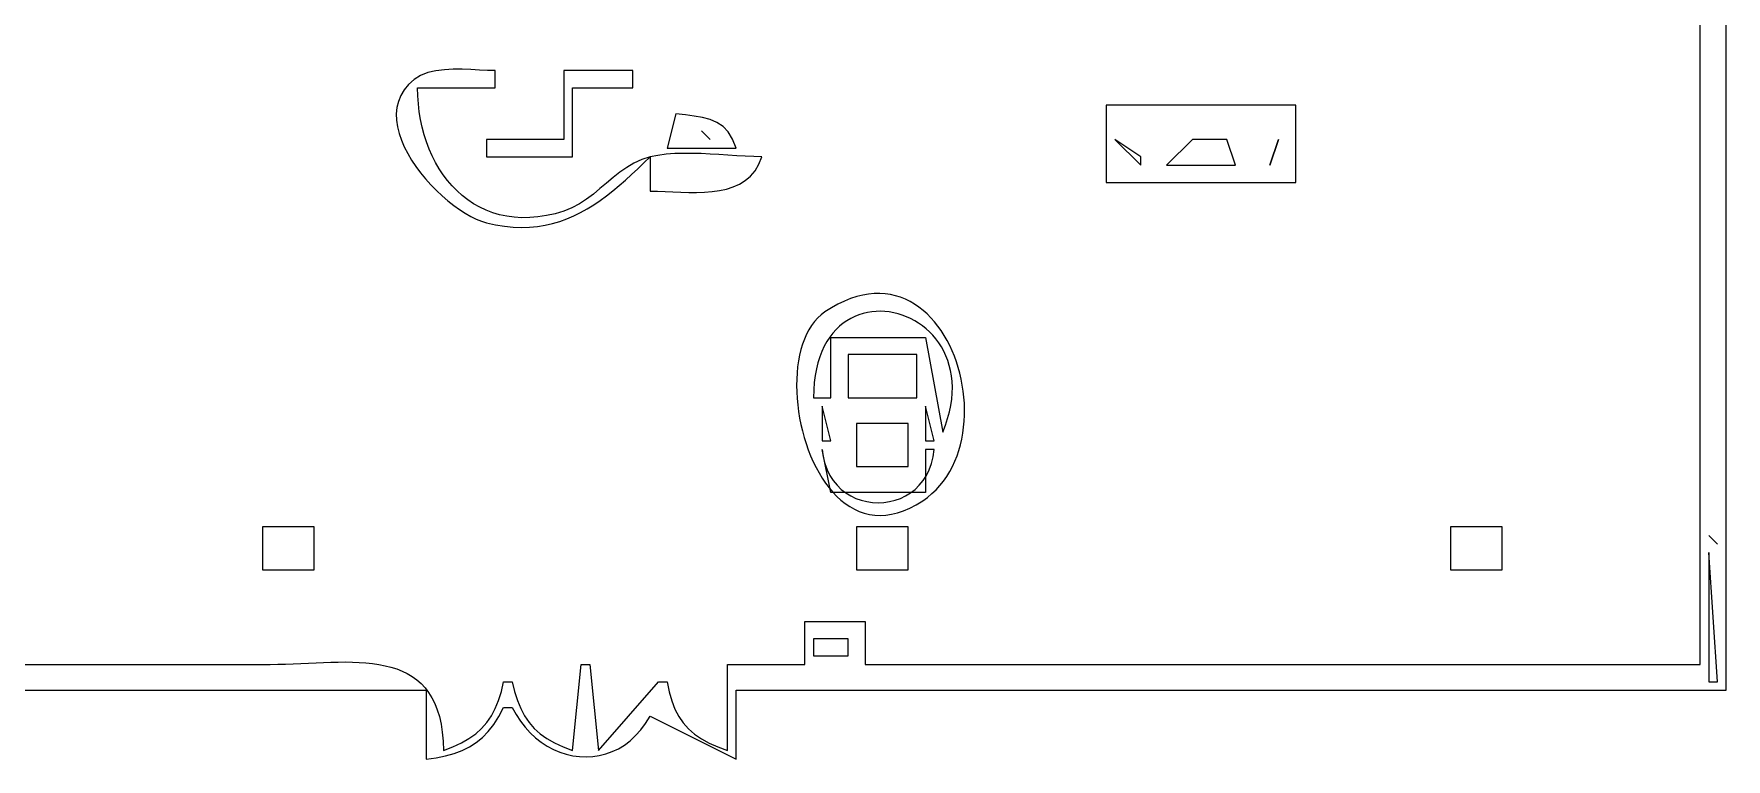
# Model space of a CAD drawing. Extents: x 0 to 1224, y 0 to 792.
# Drawn here: x 169.4 to 366, y 342 to 426.3 of the extents above; entities that cross this region are included whole.
import ezdxf

# ---------------------------------------------------------------- set-up
doc = ezdxf.new("R2010")
doc.units = 0
doc.layers.add('C7', color=7, linetype='CONTINUOUS')

msp = doc.modelspace()

# ---------------------------------------------------------------- linework, layer by layer
at = {"layer": 'C7'}
for points in [[(129, 350), (215, 350), (215, 342), (216.1705, 342.1602), (217.2515, 342.3748), (218.2494, 342.6511), (219.1705, 342.997), (220.0211, 343.4198), (220.8076, 343.9273), (221.5363, 344.527), (222.2135, 345.2265), (222.8457, 346.0335), (223.439, 346.9554), (224, 348), (225, 348), (225.448, 347.1761), (225.9473, 346.4117), (226.4936, 345.7079), (227.0824, 345.0658), (227.7094, 344.4867), (228.37, 343.9716), (229.06, 343.5219), (229.7748, 343.1385), (230.5101, 342.8228), (231.2615, 342.5759), (232.0246, 342.399), (232.7949, 342.2932), (233.5681, 342.2597), (234.3397, 342.2997), (235.1053, 342.4144), (235.8606, 342.6049), (236.601, 342.8724), (237.3223, 343.2181), (238.02, 343.6432), (238.6896, 344.1488), (239.3269, 344.7361), (239.9273, 345.4063), (240.4864, 346.1605), (241, 347), (251, 342), (251, 350), (366, 350), (366, 439)], [(131, 353), (196, 353), (196.8883, 353.0071), (197.779, 353.0268), (198.6702, 353.0561), (199.5603, 353.0921), (200.4474, 353.1319), (201.3298, 353.1726), (202.2058, 353.2114), (203.0735, 353.2455), (203.9313, 353.2718), (204.7774, 353.2875), (205.61, 353.2898), (206.4273, 353.2757), (207.2277, 353.2424), (208.0093, 353.187), (208.7704, 353.1067), (209.5092, 352.9984), (210.224, 352.8594), (210.9131, 352.6868), (211.5746, 352.4777), (212.2069, 352.2292), (212.8081, 351.9384), (213.3765, 351.6024), (213.9103, 351.2184), (214.4078, 350.7835), (214.8673, 350.2948), (215.287, 349.7494), (215.6651, 349.1444), (215.9998, 348.477), (216.2895, 347.7443), (216.5323, 346.9434), (216.7265, 346.0714), (216.8703, 345.1254), (216.9621, 344.1025), (217, 343), (218.0997, 343.4203), (219.0875, 343.8797), (219.9697, 344.3855), (220.7528, 344.9452), (221.4432, 345.5663), (222.0474, 346.2563), (222.5717, 347.0225), (223.0227, 347.8725), (223.4068, 348.8138), (223.7304, 349.8538), (224, 351), (225, 351), (225.2695, 349.8538), (225.5931, 348.8138), (225.9771, 347.8725), (226.4281, 347.0225), (226.9525, 346.2563), (227.5566, 345.5663), (228.247, 344.9452), (229.0301, 344.3855), (229.9123, 343.8797), (230.9001, 343.4203), (232, 343), (233, 353), (234, 353), (235, 343), (242, 351), (243, 351), (243.225, 349.8283), (243.5193, 348.7723), (243.8872, 347.8229), (244.3329, 346.9714), (244.861, 346.2088), (245.4756, 345.5261), (246.1812, 344.9145), (246.9821, 344.3649), (247.8826, 343.8686), (248.8871, 343.4166), (250, 343), (250, 353), (259, 353), (259, 358), (266, 358), (266, 353), (363, 353), (363, 437)], [(213.6033, 420.9722), (212.9638, 420.3927), (212.4505, 419.7735), (212.0568, 419.1191), (211.7765, 418.4339), (211.6031, 417.7222), (211.5304, 416.9886), (211.552, 416.2373), (211.6615, 415.4729), (211.8526, 414.6997), (212.1189, 413.9222), (212.4541, 413.1448), (212.8518, 412.3718), (213.3057, 411.6078), (213.8094, 410.857), (214.3565, 410.124), (214.9408, 409.4132), (215.5558, 408.7289), (216.1952, 408.0755), (216.8527, 407.4576), (217.5218, 406.8794), (218.1964, 406.3455), (218.8699, 405.8602), (219.536, 405.428), (220.1884, 405.0532), (220.8208, 404.7403), (221.4268, 404.4937), (222, 404.3179), (223.0664, 404.0817), (224.0989, 403.915), (225.0993, 403.8154), (226.0693, 403.7802), (227.0106, 403.8069), (227.9249, 403.8931), (228.8139, 404.0362), (229.6793, 404.2336), (230.5229, 404.4828), (231.3463, 404.7814), (232.1514, 405.1267), (232.9397, 405.5163), (233.713, 405.9476), (234.4731, 406.4181), (235.2217, 406.9253), (235.9603, 407.4667), (236.6909, 408.0396), (237.4151, 408.6417), (238.1346, 409.2703), (238.8511, 409.923), (239.5663, 410.5972), (240.2821, 411.2903), (241, 412)], [(241, 412), (241, 408), (241.8593, 407.989), (242.7462, 407.9593), (243.6529, 407.9206), (244.5713, 407.883), (245.4937, 407.8564), (246.4121, 407.8506), (247.3186, 407.8756), (248.2055, 407.9413), (249.0648, 408.0576), (249.8886, 408.2344), (250.669, 408.4817), (251.3982, 408.8093), (252.0683, 409.2272), (252.6714, 409.7453), (253.1997, 410.3735), (253.6451, 411.1218), (254, 412), (253.0493, 412.0147), (252.0695, 412.054), (251.0664, 412.1105), (250.0456, 412.1765), (249.0127, 412.2447), (247.9736, 412.3076), (246.9338, 412.3578), (245.8991, 412.3877), (244.875, 412.3898), (243.8674, 412.3568), (242.8819, 412.2812), (241.9242, 412.1555), (241, 411.9722), (240.0349, 411.6727), (239.1356, 411.2631), (238.2897, 410.7641), (237.4844, 410.1965), (236.7072, 409.5811), (235.9457, 408.9386), (235.1871, 408.2898), (234.4191, 407.6555), (233.6289, 407.0564), (232.804, 406.5133), (231.9319, 406.047), (231, 405.6782), (229.9679, 405.3778), (228.9626, 405.1527), (227.9848, 405.0006), (227.0349, 404.9192), (226.1135, 404.9062), (225.2212, 404.9592), (224.3586, 405.0759), (223.5262, 405.254), (222.7245, 405.4911), (221.9542, 405.785), (221.2158, 406.1333), (220.5099, 406.5337), (219.837, 406.9838), (219.1977, 407.4814), (218.5926, 408.0241), (218.0222, 408.6096), (217.4871, 409.2356), (216.9879, 409.8998), (216.5251, 410.5998), (216.0993, 411.3332), (215.711, 412.0979), (215.3609, 412.8914), (215.0495, 413.7115), (214.7773, 414.5558), (214.5449, 415.422), (214.3529, 416.3077), (214.2018, 417.2107), (214.0923, 418.1286), (214.0248, 419.0592), (214, 420), (223, 420), (223, 422), (222.1412, 422.0196), (221.2025, 422.0654), (220.2069, 422.1174), (219.1777, 422.1555), (218.1384, 422.1597), (217.1121, 422.11), (216.1222, 421.9864), (215.1919, 421.7689), (214.3445, 421.4375), (213.6034, 420.9722)], [(231, 422), (231, 414), (222, 414), (222, 412), (232, 412), (232, 420), (239, 420), (239, 422), (231, 422)], [(244, 417), (243, 413), (251, 413), (250.5983, 414.0551), (250.0904, 414.8803), (249.4814, 415.5089), (248.7765, 415.9737), (247.9812, 416.308), (247.1005, 416.5446), (246.14, 416.7168), (245.1047, 416.8576), (244, 417)], [(294, 418), (294, 409), (316, 409), (316, 418), (294, 418)], [(247, 415), (248, 414), (247, 415)], [(295, 414), (298, 411), (298, 412), (295, 414)], [(301, 411), (309, 411), (308, 414), (304, 414), (301, 411)], [(314, 414), (313, 411), (314, 414)], [(272.6828, 372.0277), (273.2355, 372.4223), (273.7527, 372.8499), (274.2347, 373.3086), (274.6821, 373.7965), (275.0951, 374.3117), (275.4742, 374.8525), (275.8199, 375.417), (276.1326, 376.0032), (276.4126, 376.6094), (276.6604, 377.2337), (276.8765, 377.8743), (277.0612, 378.5292), (277.215, 379.1966), (277.3383, 379.8747), (277.4314, 380.5617), (277.4949, 381.2556), (277.5292, 381.9546), (277.5346, 382.6569), (277.5116, 383.3605), (277.4607, 384.0637), (277.3822, 384.7646), (277.2765, 385.4613), (277.1441, 386.152), (276.9854, 386.8348), (276.8008, 387.5079), (276.5908, 388.1694), (276.3557, 388.8175), (276.096, 389.4502), (275.8122, 390.0658), (275.5045, 390.6624), (275.1735, 391.2381), (274.8196, 391.7911), (274.4431, 392.3195), (274.0446, 392.8215), (273.6243, 393.2952), (273.1829, 393.7388), (272.7206, 394.1504), (272.2379, 394.5281), (271.7352, 394.8701), (271.213, 395.1745), (270.6716, 395.4396), (270.1115, 395.6633), (269.533, 395.844), (268.9368, 395.9796), (268.323, 396.0684), (267.6922, 396.1085), (267.0448, 396.0981), (266.3812, 396.0352), (265.7018, 395.9181), (265.0071, 395.7449), (264.2974, 395.5137), (263.5732, 395.2227), (262.835, 394.87), (262.083, 394.4538), (261.3179, 393.9722)], [(261.317902, 393.972229), (260.8802, 393.6452), (260.4753, 393.2723), (260.1027, 392.8558), (259.762, 392.3985), (259.4531, 391.9029), (259.1754, 391.3717), (258.9286, 390.8073), (258.7125, 390.2124), (258.5266, 389.5896), (258.3707, 388.9415), (258.2443, 388.2707), (258.1471, 387.5797), (258.0788, 386.8712), (258.039, 386.1478), (258.0274, 385.412), (258.0437, 384.6665), (258.0874, 383.9138), (258.1582, 383.1565), (258.2559, 382.3972), (258.38, 381.6386), (258.5302, 380.8832), (258.7061, 380.1335), (258.9075, 379.3923), (259.1339, 378.6621), (259.3851, 377.9454), (259.6606, 377.2449), (259.9601, 376.5632), (260.2833, 375.9028), (260.6299, 375.2664), (260.9994, 374.6565), (261.3915, 374.0758), (261.806, 373.5268), (262.2424, 373.0122), (262.7004, 372.5344), (263.1796, 372.0962), (263.6798, 371.7001), (264.2005, 371.3487), (264.7414, 371.0445), (265.3022, 370.7903), (265.8825, 370.5885), (266.4819, 370.4418), (267.1002, 370.3528), (267.737, 370.324), (268.3919, 370.3581), (269.0646, 370.4576), (269.7548, 370.6252), (270.462, 370.8634), (271.186, 371.1748), (271.9264, 371.562), (272.6829, 372.0277)], [(260, 384), (262, 384), (262, 391), (273, 391), (275, 380), (275.3133, 380.804), (275.5725, 381.5899), (275.7792, 382.3571), (275.9353, 383.105), (276.0427, 383.8331), (276.1032, 384.5409), (276.1187, 385.2278), (276.0909, 385.8933), (276.0219, 386.5368), (275.9132, 387.1578), (275.767, 387.7558), (275.5848, 388.3302), (275.3688, 388.8804), (275.1205, 389.406), (274.842, 389.9064), (274.535, 390.3811), (274.2014, 390.8294), (273.843, 391.251), (273.4618, 391.6451), (273.0594, 392.0114), (272.6378, 392.3492), (272.1988, 392.658), (271.7443, 392.9373), (271.276, 393.1866), (270.7959, 393.4052), (270.3058, 393.5927), (269.8075, 393.7484), (269.3028, 393.872), (268.7937, 393.9628), (268.282, 394.0202), (267.7694, 394.0438), (267.2579, 394.033), (266.7493, 393.9873), (266.2454, 393.9061), (265.748, 393.7889), (265.2591, 393.6351), (264.7805, 393.4443), (264.3139, 393.2158), (263.8614, 392.9491), (263.4246, 392.6437), (263.0054, 392.299), (262.6057, 391.9146), (262.2273, 391.4898), (261.8721, 391.0241), (261.542, 390.517), (261.2386, 389.9679), (260.964, 389.3764), (260.7199, 388.7418), (260.5082, 388.0636), (260.3307, 387.3413), (260.1893, 386.5743), (260.0858, 385.7621), (260.0221, 384.9042), (260, 384)], [(264, 389), (264, 384), (272, 384), (272, 389), (264, 389)], [(261, 383), (261, 379), (262, 379), (261, 383)], [(273, 383), (273, 379), (274, 379), (273, 383)], [(265, 381), (265, 376), (271, 376), (271, 381), (265, 381)], [(261, 378), (261.1103, 377.1459), (261.2993, 376.3551), (261.5609, 375.6275), (261.889, 374.9633), (262.2777, 374.3623), (262.7208, 373.8245), (263.2123, 373.35), (263.7462, 372.9388), (264.3163, 372.5909), (264.9167, 372.3062), (265.5414, 372.0848), (266.1841, 371.9266), (266.839, 371.8317), (267.4999, 371.8001), (268.1608, 371.8317), (268.8157, 371.9266), (269.4585, 372.0848), (270.0831, 372.3062), (270.6835, 372.5909), (271.2537, 372.9388), (271.7875, 373.35), (272.279, 373.8245), (272.7222, 374.3623), (273.1108, 374.9633), (273.439, 375.6275), (273.7006, 376.3551), (273.8896, 377.1459), (274, 378), (273, 378), (273, 373), (262, 373), (261, 378)], [(196, 369), (196, 364), (202, 364), (202, 369), (196, 369)], [(265, 369), (265, 364), (271, 364), (271, 369), (265, 369)], [(334, 369), (334, 364), (340, 364), (340, 369), (334, 369)], [(364, 368), (365, 367), (364, 368)], [(364, 366), (364, 351), (365, 351), (364, 366)], [(260, 356), (260, 354), (264, 354), (264, 356), (260, 356)]]:
    msp.add_lwpolyline(points, dxfattribs=at)

doc.saveas('drawing.dxf')
